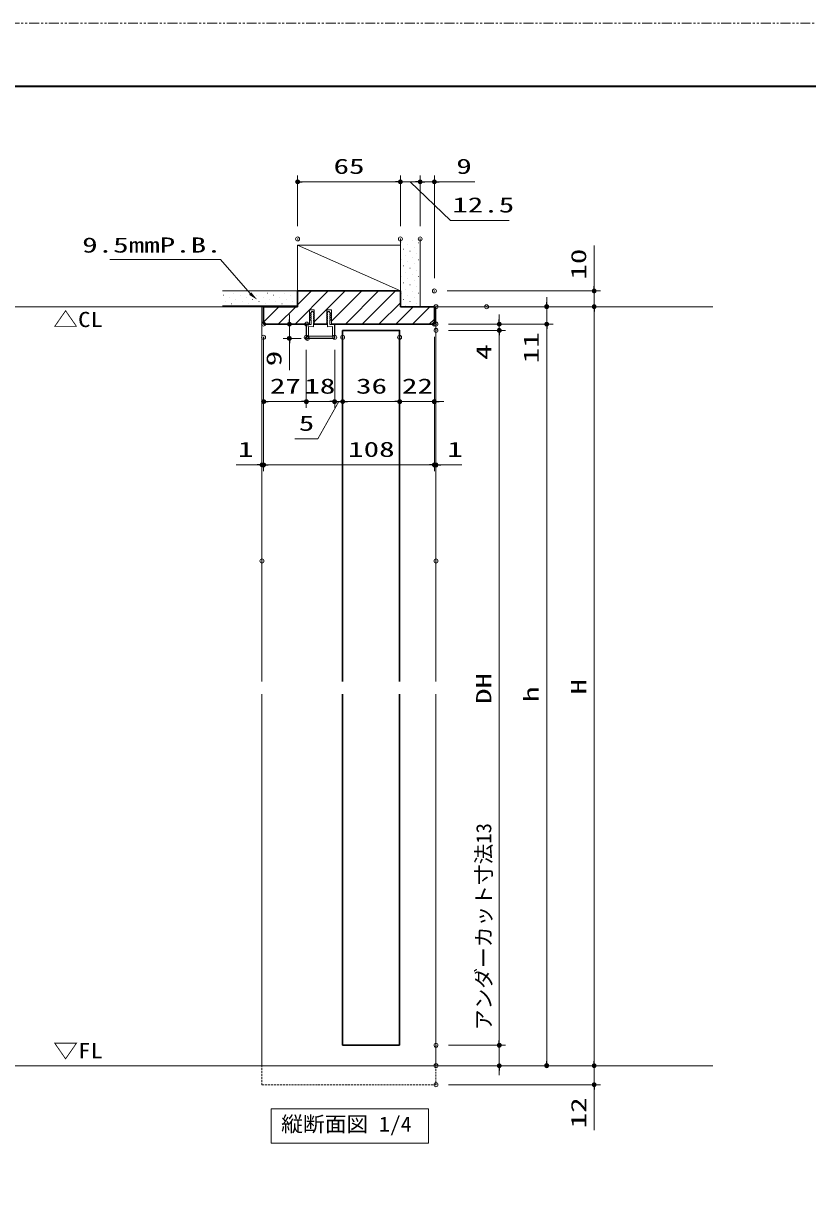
# Model space of a CAD drawing. Units: millimetres, scale not verified. Extents: x -1306 to 1306, y -607 to 607.
# Drawn here: x -810 to -315, y -144 to 594 of the extents above; entities that cross this region are included whole.
import ezdxf
from ezdxf.enums import TextEntityAlignment as Align

# ---------------------------------------------------------------- set-up
doc = ezdxf.new("R2010")
doc.units = ezdxf.units.MM
doc.header["$LTSCALE"] = 5
doc.header["$PDMODE"] = 32
doc.header["$PDSIZE"] = 2.5
doc.linetypes.add('USER1', pattern=[2.5, 1.25, -0.25, 0.25, -0.25, 0.25, -0.25])
doc.linetypes.add('USER2', pattern=[0.375, 0.25, -0.125])
for name, color, linetype, lineweight in [('0-1_線(黄)', 2, 'Continuous', 15), ('0-3_陰線', 4, 'USER1', 9), ('0-A_点線(黄)', 2, 'USER2', 15), ('0-D_線(白)', 7, 'Continuous', 30), ('1-0_線(水)', 4, 'Continuous', 9), ('1-1_寸法線', 3, 'Continuous', 13), ('1-2_ハッチング', 6, 'Continuous', 9), ('1-4_DEFPOINTS', 7, 'Continuous', 5), ('1-5_0', 3, 'Continuous', 25), ('1-6_図面枠', 7, 'Continuous', 35)]:
    doc.layers.add(name, color=color, linetype=linetype, lineweight=lineweight)
doc.styles.add('ＭＳ ゴシック', font='')
doc.styles.get('ＭＳ ゴシック').set_extended_font_data('MS Gothic')

# ---------------------------------------------------------------- blocks, each defined once
blk = doc.blocks.new('_DOT')
at = {"layer": '1-5_0'}
blk.add_line((-2.5, 0), (-5, 0), dxfattribs=at)
for points in [[(0, 0), (-2.5, 0), (-2.48, 0.313)], [(0, 0), (-2.48, -0.313), (-2.5, 0)], [(0, 0), (-2.48, 0.313), (-2.421, 0.622)], [(0, 0), (-2.421, -0.622), (-2.48, -0.313)], [(0, 0), (-2.421, 0.622), (-2.324, 0.92)], [(0, 0), (-2.324, -0.92), (-2.421, -0.622)], [(0, 0), (-2.324, 0.92), (-2.191, 1.204)], [(0, 0), (-2.191, -1.204), (-2.324, -0.92)], [(0, 0), (-2.191, 1.204), (-2.023, 1.469)], [(0, 0), (-2.023, -1.469), (-2.191, -1.204)], [(0, 0), (-2.023, 1.469), (-1.822, 1.711)], [(0, 0), (-1.822, -1.711), (-2.023, -1.469)], [(0, 0), (-1.822, 1.711), (-1.594, 1.926)], [(0, 0), (-1.594, -1.926), (-1.822, -1.711)], [(0, 0), (-1.594, 1.926), (-1.34, 2.111)], [(0, 0), (-1.34, -2.111), (-1.594, -1.926)], [(0, 0), (-1.34, 2.111), (-1.064, 2.262)], [(0, 0), (-1.064, -2.262), (-1.34, -2.111)], [(0, 0), (-1.064, 2.262), (-0.773, 2.378)], [(0, 0), (-0.773, -2.378), (-1.064, -2.262)], [(0, 0), (-0.773, 2.378), (-0.468, 2.456)], [(0, 0), (-0.468, -2.456), (-0.773, -2.378)], [(0, 0), (-0.468, 2.456), (-0.157, 2.495)], [(0, 0), (-0.157, -2.495), (-0.468, -2.456)], [(0, 0), (-0.157, 2.495), (0.157, 2.495)], [(0, 0), (0.157, -2.495), (-0.157, -2.495)], [(0, 0), (0.157, 2.495), (0.468, 2.456)], [(0, 0), (0.468, 2.456), (0.773, 2.378)], [(0, 0), (0.773, 2.378), (1.064, 2.262)], [(0, 0), (1.064, 2.262), (1.34, 2.111)], [(0, 0), (1.34, 2.111), (1.594, 1.926)], [(0, 0), (1.594, 1.926), (1.822, 1.711)], [(0, 0), (1.822, 1.711), (2.023, 1.469)], [(0, 0), (2.023, 1.469), (2.191, 1.204)], [(0, 0), (2.191, 1.204), (2.324, 0.92)], [(0, 0), (2.324, 0.92), (2.421, 0.622)], [(0, 0), (2.421, 0.622), (2.48, 0.313)], [(0, 0), (2.48, 0.313), (2.5, 0)], [(0, 0), (0.468, -2.456), (0.157, -2.495)], [(0, 0), (0.773, -2.378), (0.468, -2.456)], [(0, 0), (1.064, -2.262), (0.773, -2.378)], [(0, 0), (1.34, -2.111), (1.064, -2.262)], [(0, 0), (1.594, -1.926), (1.34, -2.111)], [(0, 0), (1.822, -1.711), (1.594, -1.926)], [(0, 0), (2.023, -1.469), (1.822, -1.711)], [(0, 0), (2.191, -1.204), (2.023, -1.469)], [(0, 0), (2.324, -0.92), (2.191, -1.204)], [(0, 0), (2.421, -0.622), (2.324, -0.92)], [(0, 0), (2.48, -0.313), (2.421, -0.622)], [(0, 0), (2.5, 0), (2.48, -0.313)]]:
    blk.add_solid(points, dxfattribs=at)

msp = doc.modelspace()

# ---------------------------------------------------------------- linework, layer by layer
at = {"layer": '0-1_線(黄)'}
for p, q in [((-572.084, 424.756), (-572.084, 457.643)), ((-559.584, 414.756), (-559.584, 457.643)), ((-572.084, 424.756), (-637.084, 453.756)), ((-637.084, 424.756), (-684.521, 424.756)), ((-968.391, 414.756), (-658.584, 414.756)), ((-550.584, 414.756), (-374.476, 414.756)), ((-1201.203, -65.244), (-374.476, -65.244))]:
    msp.add_line(p, q, dxfattribs=at)
msp.add_lwpolyline([(-637.084, 424.756), (-637.084, 453.756), (-572.084, 453.756)], dxfattribs=at)
msp.add_lwpolyline([(-653.873, -92.441), (-554.289, -92.441), (-554.289, -114.276), (-653.873, -114.276)], close=True, dxfattribs=at)
at = {"layer": '0-3_陰線'}
msp.add_line((387.036, 594), (-1292.964, 594), dxfattribs=at)
at = {"layer": '0-A_点線(黄)'}
msp.add_lwpolyline([(-549.584, -65.244), (-549.584, -77.244), (-659.584, -77.244), (-659.584, -65.244)], dxfattribs=at)
at = {"layer": '0-D_線(白)'}
for p, q in [((-637.084, 414.756), (-637.084, 424.756)), ((-637.084, 424.756), (-572.084, 424.756)), ((-572.084, 424.756), (-637.084, 424.756)), ((-572.084, 424.756), (-572.084, 414.756)), ((-658.584, 403.756), (-658.584, 414.756)), ((-658.584, 414.756), (-637.084, 414.756)), ((-572.084, 414.756), (-550.584, 414.756)), ((-629.584, 403.756), (-658.584, 403.756)), ((-626.584, 403.756), (-618.584, 403.756)), ((-608.584, 399.756), (-608.584, 177.736)), ((-608.584, 169.736), (-608.584, -52.244)), ((-572.584, 169.736), (-572.584, -52.244)), ((-608.584, -52.244), (-572.584, -52.244))]:
    msp.add_line(p, q, dxfattribs=at)
for points in [[(-550.584, 414.756), (-550.584, 403.756), (-615.584, 403.756)], [(-608.584, 399.756), (-572.584, 399.756), (-572.584, 177.736)]]:
    msp.add_lwpolyline(points, dxfattribs=at)
at = {"layer": '1-0_線(水)'}
for p, q in [((-637.084, 415.256), (-684.521, 415.256)), ((-659.584, 414.756), (-659.584, 177.736)), ((-549.584, 414.756), (-549.584, 177.736)), ((-618.584, 403.756), (-626.584, 403.756)), ((-659.584, 169.736), (-659.584, -65.244)), ((-549.584, 169.736), (-549.584, -65.244)), ((-608.584, -52.244), (-572.584, -52.244))]:
    msp.add_line(p, q, dxfattribs=at)
at = {"layer": '1-1_寸法線'}
for p, q in [((-637.084, 465.643), (-637.084, 497.756)), ((-572.084, 465.643), (-572.084, 497.756)), ((-572.084, 465.643), (-572.084, 497.756)), ((-559.584, 465.643), (-559.584, 497.756)), ((-559.584, 465.643), (-559.584, 497.756)), ((-550.584, 432.756), (-550.584, 497.756)), ((-575.084, 493.756), (-634.084, 493.756)), ((-575.084, 493.756), (-578.084, 493.756)), ((-559.584, 493.756), (-572.084, 493.756)), ((-559.584, 493.756), (-572.084, 493.756)), ((-562.584, 493.756), (-565.584, 493.756)), ((-559.584, 493.756), (-550.584, 493.756)), ((-556.584, 493.756), (-553.584, 493.756)), ((-547.584, 493.756), (-525.108, 493.756)), ((-449.584, 427.756), (-449.584, 453.518)), ((-542.584, 424.756), (-445.584, 424.756)), ((-479.584, 417.756), (-479.584, 420.756)), ((-449.584, 414.756), (-449.584, 424.756)), ((-541.584, 414.756), (-475.584, 414.756)), ((-541.584, 414.756), (-445.584, 414.756)), ((-509.633, 414.756), (-445.584, 414.756)), ((-479.584, 414.756), (-479.584, 403.756)), ((-642.206, 406.755), (-642.206, 409.755)), ((-628.034, 411.756), (-629.134, 410.267)), ((-629.134, 410.267), (-628.384, 410.267)), ((-628.384, 409.767), (-629.134, 408.967)), ((-629.134, 408.967), (-628.384, 408.967)), ((-628.384, 408.467), (-629.134, 407.667)), ((-629.134, 407.667), (-628.384, 407.667)), ((-628.384, 407.167), (-629.134, 406.367)), ((-629.134, 406.367), (-628.384, 406.367)), ((-628.384, 410.267), (-628.384, 409.767)), ((-628.384, 408.967), (-628.384, 408.467)), ((-628.384, 407.667), (-628.384, 407.167)), ((-628.384, 406.367), (-628.384, 403.45)), ((-627.434, 411.755), (-628.034, 411.756)), ((-627.434, 411.755), (-626.334, 410.267)), ((-627.084, 410.267), (-627.084, 409.767)), ((-626.334, 410.267), (-627.084, 410.267)), ((-627.084, 409.767), (-626.334, 408.967)), ((-627.084, 408.967), (-627.084, 408.467)), ((-626.334, 408.967), (-627.084, 408.967)), ((-627.084, 408.467), (-626.334, 407.667)), ((-627.084, 407.667), (-627.084, 407.167)), ((-626.334, 407.667), (-627.084, 407.667)), ((-627.084, 407.167), (-626.334, 406.367)), ((-627.084, 406.367), (-627.084, 405.58)), ((-626.334, 406.367), (-627.084, 406.367)), ((-617.734, 411.755), (-618.834, 410.267)), ((-618.834, 410.267), (-618.084, 410.267)), ((-618.084, 409.767), (-618.834, 408.967)), ((-618.834, 408.967), (-618.084, 408.967)), ((-618.084, 408.467), (-618.834, 407.667)), ((-618.834, 407.667), (-618.084, 407.667)), ((-618.084, 407.167), (-618.834, 406.367)), ((-618.834, 406.367), (-618.084, 406.367)), ((-618.084, 410.267), (-618.084, 409.767)), ((-618.084, 408.967), (-618.084, 408.467)), ((-618.084, 407.667), (-618.084, 407.167)), ((-618.084, 406.367), (-618.084, 405.58)), ((-617.734, 411.755), (-617.134, 411.756)), ((-617.134, 411.756), (-616.034, 410.267)), ((-616.784, 410.267), (-616.784, 409.767)), ((-616.034, 410.267), (-616.784, 410.267)), ((-616.784, 409.767), (-616.034, 408.967)), ((-616.784, 408.967), (-616.784, 408.467)), ((-616.034, 408.967), (-616.784, 408.967)), ((-616.784, 408.467), (-616.034, 407.667)), ((-616.784, 407.667), (-616.784, 407.167)), ((-616.034, 407.667), (-616.784, 407.667)), ((-616.784, 407.167), (-616.034, 406.367)), ((-616.784, 406.367), (-616.784, 403.45)), ((-616.034, 406.367), (-616.784, 406.367)), ((-509.584, 406.756), (-509.584, 409.756)), ((-449.584, -62.244), (-449.584, 411.756)), ((-449.584, 411.756), (-449.584, 408.756)), ((-635.273, 403.755), (-646.206, 403.755)), ((-642.206, 403.755), (-642.206, 394.755)), ((-631.584, 403.456), (-631.584, 395.455)), ((-631.434, 403.456), (-631.434, 395.455)), ((-628.384, 403.449), (-631.278, 403.606)), ((-629.782, 403.696), (-631.273, 403.755)), ((-627.084, 402.045), (-630.084, 402.207)), ((-630.084, 402.207), (-630.084, 396.255)), ((-626.43, 404.763), (-627.084, 405.58)), ((-627.084, 404.763), (-627.084, 402.04)), ((-627.077, 404.763), (-626.43, 404.763)), ((-626.584, 403.756), (-626.584, 404.006)), ((-618.739, 404.763), (-618.084, 405.58)), ((-618.092, 404.763), (-618.739, 404.763)), ((-618.584, 403.756), (-618.584, 404.006)), ((-618.084, 404.763), (-618.084, 402.04)), ((-618.084, 402.04), (-615.084, 402.207)), ((-616.784, 403.45), (-613.89, 403.606)), ((-615.387, 403.696), (-613.896, 403.755)), ((-613.734, 403.456), (-613.734, 395.455)), ((-613.584, 403.456), (-613.584, 395.455)), ((-541.584, 403.756), (-475.584, 403.756)), ((-541.584, 403.756), (-505.584, 403.756)), ((-541.584, 403.756), (-475.584, 403.756)), ((-541.584, 399.756), (-505.584, 399.756)), ((-541.584, 399.756), (-505.584, 399.756)), ((-509.584, 403.756), (-509.584, 399.756)), ((-479.584, 400.756), (-479.584, 377.851)), ((-479.584, 400.756), (-479.584, -62.244)), ((-658.584, 395.756), (-658.584, 310.755)), ((-658.584, 395.756), (-658.584, 310.755)), ((-634.884, 394.755), (-646.206, 394.755)), ((-642.206, 391.755), (-642.206, 374.565)), ((-614.284, 394.905), (-630.884, 394.905)), ((-614.284, 394.755), (-630.884, 394.755)), ((-550.584, 395.756), (-550.584, 350.755)), ((-550.584, 395.756), (-550.584, 310.755)), ((-550.584, 395.756), (-550.584, 310.755)), ((-509.584, 396.756), (-509.584, 378.613)), ((-509.584, 396.756), (-509.584, -49.244)), ((-658.584, 387.455), (-658.584, 350.755)), ((-631.584, 387.455), (-631.584, 350.755)), ((-631.584, 387.455), (-631.584, 350.755)), ((-613.584, 387.455), (-613.584, 350.755)), ((-613.584, 387.455), (-613.584, 350.755)), ((-608.584, 387.455), (-608.584, 350.755)), ((-608.584, 387.455), (-608.584, 350.755)), ((-572.584, 387.455), (-572.584, 350.755)), ((-572.584, 387.455), (-572.584, 350.755)), ((-634.584, 354.755), (-655.584, 354.755)), ((-634.584, 354.755), (-637.584, 354.755)), ((-613.584, 354.755), (-631.584, 354.755)), ((-616.584, 354.755), (-619.584, 354.755)), ((-608.584, 354.755), (-613.584, 354.755)), ((-608.584, 354.755), (-613.584, 354.755)), ((-610.584, 354.755), (-607.584, 354.755)), ((-605.584, 354.755), (-575.584, 354.755)), ((-605.584, 354.755), (-602.584, 354.755)), ((-575.584, 354.755), (-578.584, 354.755)), ((-572.584, 354.755), (-550.584, 354.755)), ((-547.584, 354.755), (-544.584, 354.755)), ((-659.584, 262.005), (-659.584, 318.755)), ((-549.584, 262.005), (-549.584, 318.755)), ((-662.584, 314.755), (-675.965, 314.755)), ((-658.584, 314.755), (-659.584, 314.755)), ((-655.584, 314.755), (-553.584, 314.755)), ((-655.584, 314.755), (-652.584, 314.755)), ((-553.584, 314.755), (-556.584, 314.755)), ((-550.584, 314.755), (-549.584, 314.755)), ((-546.584, 314.755), (-533.203, 314.755)), ((-509.584, -49.244), (-509.584, 87.375)), ((-541.584, -52.244), (-505.584, -52.244)), ((-541.584, -52.244), (-505.584, -52.244)), ((-509.584, -65.244), (-509.584, -52.244)), ((-541.584, -65.244), (-505.584, -65.244)), ((-541.584, -65.244), (-445.584, -65.244)), ((-541.584, -65.244), (-475.584, -65.244)), ((-541.584, -65.244), (-445.584, -65.244)), ((-449.584, -62.244), (-449.584, -59.244)), ((-449.584, -65.244), (-449.584, -77.244)), ((-509.584, -68.244), (-509.584, -71.244)), ((-541.584, -77.244), (-445.584, -77.244)), ((-449.584, -80.244), (-449.584, -106.006))]:
    msp.add_line(p, q, dxfattribs=at)
for points in [[(-565.834, 493.756), (-540.443, 469.34), (-503.395, 469.34)], [(-755.711, 444.719), (-685.844, 444.719), (-667.094, 423.145)], [(-626.584, 403.756), (-626.584, 412.756), (-629.584, 412.756), (-629.584, 403.756)], [(-615.584, 403.756), (-615.584, 412.756), (-618.584, 412.756), (-618.584, 403.756)], [(-615.084, 402.207), (-615.084, 396.255), (-630.084, 396.255)], [(-611.084, 354.755), (-624.21, 331.273), (-638.876, 331.273)]]:
    msp.add_lwpolyline(points, dxfattribs=at)
for centre, radius, start, end in [((-631.284, 403.456), 0.3, 87.72528, 180), ((-631.284, 403.456), 0.15, 87.72528, 180), ((-613.884, 403.456), 0.3, 0, 92.27472), ((-613.884, 403.456), 0.15, 0, 92.27472), ((-630.884, 395.455), 0.7, 180, 270), ((-630.884, 395.455), 0.55, 180, 270), ((-614.284, 395.455), 0.55, 270, 0), ((-614.284, 395.455), 0.7, 270, 0)]:
    msp.add_arc(centre, radius, start, end, dxfattribs=at)
msp.add_solid([(-662.571, 419.202), (-667.779, 422.36), (-666.409, 423.93)], dxfattribs=at)
at = {"layer": '1-2_ハッチング'}
for p, q in [((-571.357, 455.136), (-571.307, 455.136)), ((-570.031, 451.159), (-569.981, 451.159)), ((-567.38, 453.811), (-567.33, 453.811)), ((-564.728, 456.462), (-564.678, 456.462)), ((-563.402, 452.485), (-563.352, 452.485)), ((-560.75, 455.136), (-560.7, 455.136)), ((-571.357, 444.53), (-571.307, 444.53)), ((-568.705, 447.181), (-568.655, 447.181)), ((-567.38, 443.204), (-567.33, 443.204)), ((-566.054, 449.833), (-566.004, 449.833)), ((-564.728, 445.856), (-564.678, 445.856)), ((-562.076, 448.507), (-562.026, 448.507)), ((-560.75, 444.53), (-560.7, 444.53)), ((-570.031, 440.552), (-569.981, 440.552)), ((-568.705, 436.575), (-568.655, 436.575)), ((-566.054, 439.227), (-566.004, 439.227)), ((-564.728, 435.249), (-564.678, 435.249)), ((-563.402, 441.878), (-563.352, 441.878)), ((-562.076, 437.901), (-562.026, 437.901)), ((-571.357, 433.923), (-571.307, 433.923)), ((-570.031, 429.946), (-569.981, 429.946)), ((-567.38, 432.597), (-567.33, 432.597)), ((-566.054, 428.62), (-566.004, 428.62)), ((-563.402, 431.272), (-563.352, 431.272)), ((-560.75, 433.923), (-560.7, 433.923)), ((-684.052, 421.991), (-684.002, 421.991)), ((-681.401, 424.642), (-681.351, 424.642)), ((-680.075, 420.665), (-680.025, 420.665)), ((-677.423, 423.317), (-677.373, 423.317)), ((-673.446, 421.991), (-673.396, 421.991)), ((-670.794, 424.642), (-670.744, 424.642)), ((-669.468, 420.665), (-669.418, 420.665)), ((-666.817, 423.317), (-666.767, 423.317)), ((-662.839, 421.991), (-662.789, 421.991)), ((-660.187, 424.642), (-660.137, 424.642)), ((-658.862, 420.665), (-658.812, 420.665)), ((-656.21, 423.317), (-656.16, 423.317)), ((-652.232, 421.991), (-652.182, 421.991)), ((-649.581, 424.642), (-649.531, 424.642)), ((-648.255, 420.665), (-648.205, 420.665)), ((-645.603, 423.317), (-645.553, 423.317)), ((-641.626, 421.991), (-641.576, 421.991)), ((-638.974, 424.642), (-638.924, 424.642)), ((-638.648, 403.756), (-617.648, 424.756)), ((-637.648, 420.665), (-637.598, 420.665)), ((-637.084, 415.926), (-628.254, 424.756)), ((-626.584, 405.212), (-607.041, 424.756)), ((-615.584, 405.606), (-596.435, 424.756)), ((-606.828, 403.756), (-585.828, 424.756)), ((-596.221, 403.756), (-575.221, 424.756)), ((-571.357, 423.317), (-571.307, 423.317)), ((-568.705, 425.968), (-568.655, 425.968)), ((-567.38, 421.991), (-567.33, 421.991)), ((-564.728, 424.642), (-564.678, 424.642)), ((-563.402, 420.665), (-563.352, 420.665)), ((-562.076, 427.294), (-562.026, 427.294)), ((-560.75, 423.317), (-560.7, 423.317)), ((-682.726, 418.013), (-682.676, 418.013)), ((-678.749, 416.687), (-678.699, 416.687)), ((-676.097, 419.339), (-676.047, 419.339)), ((-674.771, 415.362), (-674.721, 415.362)), ((-672.12, 418.013), (-672.07, 418.013)), ((-668.142, 416.687), (-668.092, 416.687)), ((-665.491, 419.339), (-665.441, 419.339)), ((-664.165, 415.362), (-664.115, 415.362)), ((-661.513, 418.013), (-661.463, 418.013)), ((-658.584, 405.032), (-648.861, 414.756)), ((-657.536, 416.687), (-657.486, 416.687)), ((-654.884, 419.339), (-654.834, 419.339)), ((-653.558, 415.362), (-653.508, 415.362)), ((-650.907, 418.013), (-650.857, 418.013)), ((-649.254, 403.756), (-638.254, 414.756)), ((-646.929, 416.687), (-646.879, 416.687)), ((-644.277, 419.339), (-644.227, 419.339)), ((-642.952, 415.362), (-642.902, 415.362)), ((-640.3, 418.013), (-640.25, 418.013)), ((-585.615, 403.756), (-572.084, 417.286)), ((-575.008, 403.756), (-564.008, 414.756)), ((-570.031, 419.339), (-569.981, 419.339)), ((-568.705, 415.362), (-568.655, 415.362)), ((-566.054, 418.013), (-566.004, 418.013)), ((-564.402, 403.756), (-553.402, 414.756)), ((-562.076, 416.687), (-562.026, 416.687)), ((-553.795, 403.756), (-550.584, 406.966))]:
    msp.add_line(p, q, dxfattribs=at)
at = {"layer": '1-4_DEFPOINTS'}
for p in [(-637.084, 493.756), (-572.084, 493.756), (-559.584, 493.756), (-637.084, 457.643), (-572.084, 457.643), (-559.584, 457.643), (-550.584, 424.756), (-550.584, 424.756), (-449.584, 424.756), (-549.584, 414.756), (-517.633, 414.756), (-479.584, 414.756), (-449.584, 414.756), (-658.584, 403.756), (-658.584, 403.756), (-631.273, 403.755), (-550.584, 403.756), (-549.584, 403.756), (-549.584, 399.756), (-509.584, 399.756), (-658.584, 395.455), (-642.206, 394.755), (-631.584, 395.455), (-631.584, 395.455), (-630.884, 394.755), (-613.584, 395.455), (-608.584, 395.455), (-572.584, 395.455), (-658.584, 354.755), (-631.584, 354.755), (-613.584, 354.755), (-572.584, 354.755), (-550.584, 354.755), (-658.584, 314.755), (-550.584, 314.755), (-549.584, 314.755), (-659.584, 254.005), (-549.584, 254.005), (-549.584, -52.244), (-509.584, -52.244), (-509.584, -52.244), (-549.584, -65.244), (-479.584, -65.244), (-549.584, -77.244), (-449.584, -77.244)]:
    msp.add_point(p, dxfattribs=at)
at = {"layer": '1-6_図面枠'}
msp.add_lwpolyline([(-1252.964, -554), (347.036, -554), (347.036, 554), (-1252.964, 554)], close=True, dxfattribs=at)

# ---------------------------------------------------------------- block references
at = {"layer": '1-1_寸法線', "xscale": 0.6, "yscale": 0.6}
for p, rotation in [((-637.084, 493.756), 180), ((-559.584, 493.756), 180), ((-550.584, 493.756), 180), ((-449.584, 424.756), 270), ((-479.584, 414.756), 270), ((-449.584, 414.756), 90), ((-449.584, 414.756), 90), ((-642.206, 403.755), 270), ((-509.584, 403.756), 270), ((-509.584, 399.756), 90), ((-509.584, 399.756), 90), ((-479.584, 403.756), 90), ((-479.584, 403.756), 90), ((-642.206, 394.755), 90), ((-658.584, 354.755), 180), ((-613.584, 354.755), 180), ((-608.584, 354.755), 180), ((-608.584, 354.755), 180), ((-550.584, 354.755), 180), ((-658.584, 314.755), 180), ((-658.584, 314.755), 180), ((-549.584, 314.755), 180), ((-509.584, -52.244), 270), ((-509.584, -52.244), 270), ((-509.584, -65.244), 90), ((-479.584, -65.244), 270), ((-449.584, -65.244), 270), ((-449.584, -65.244), 270), ((-449.584, -77.244), 90)]:
    msp.add_blockref('_DOT', p, dxfattribs=dict(at, rotation=rotation))
for p in [(-572.084, 493.756), (-572.084, 493.756), (-559.584, 493.756), (-631.584, 354.755), (-631.584, 354.755), (-613.584, 354.755), (-572.584, 354.755), (-572.584, 354.755), (-659.584, 314.755), (-550.584, 314.755), (-550.584, 314.755)]:
    msp.add_blockref('_DOT', p, dxfattribs=at)

# ---------------------------------------------------------------- texts
at = {"layer": '0-1_線(黄)', "style": 'ＭＳ ゴシック'}
for s, width, p in [('△CL', 1.2, (-791.584, 399.024)), ('▽FL', 1.2, (-791.584, -63.386)), ('縦断面図 1/4', 1.05, (-647.451, -109.819))]:
    msp.add_text(s, height=9.604, dxfattribs=dict(at, width=width)).set_placement(p, align=Align.BOTTOM_LEFT)
at = {"layer": '1-1_寸法線', "style": 'ＭＳ ゴシック', "width": 1.5}
for s, p in [('65', (-614.346, 495.905)), ('9', (-536.727, 495.905)), ('12.5', (-539.3, 471.49)), ('9.5mmP.B.', (-773.244, 446.116)), ('27', (-654.608, 356.905)), ('18', (-632.823, 356.905)), ('36', (-600.108, 356.905)), ('22', (-571.108, 356.905)), ('5', (-636.305, 333.422)), ('1', (-674.823, 316.905)), ('108', (-605.119, 316.905)), ('1', (-542.442, 316.905))]:
    msp.add_text(s, height=9.604, dxfattribs=at).set_placement(p, align=Align.BOTTOM_LEFT)
for s, p in [('10', (-451.734, 431.899)), ('11', (-481.734, 378.994)), ('9', (-644.356, 377.136)), ('4', (-511.734, 381.184)), ('DH', (-511.734, 163.518)), ('H', (-451.734, 169.518)), ('h', (-481.734, 164.732)), ('12', (-451.734, -104.863))]:
    msp.add_text(s, height=9.604, rotation=90, dxfattribs=at).set_placement(p, align=Align.BOTTOM_LEFT)
at = {"layer": '1-1_寸法線', "style": 'ＭＳ ゴシック'}
msp.add_text('アンダーカット寸法13', height=9.604, rotation=90, dxfattribs=at).set_placement((-511.734, -42.727), align=Align.BOTTOM_LEFT)

doc.saveas('drawing.dxf')
